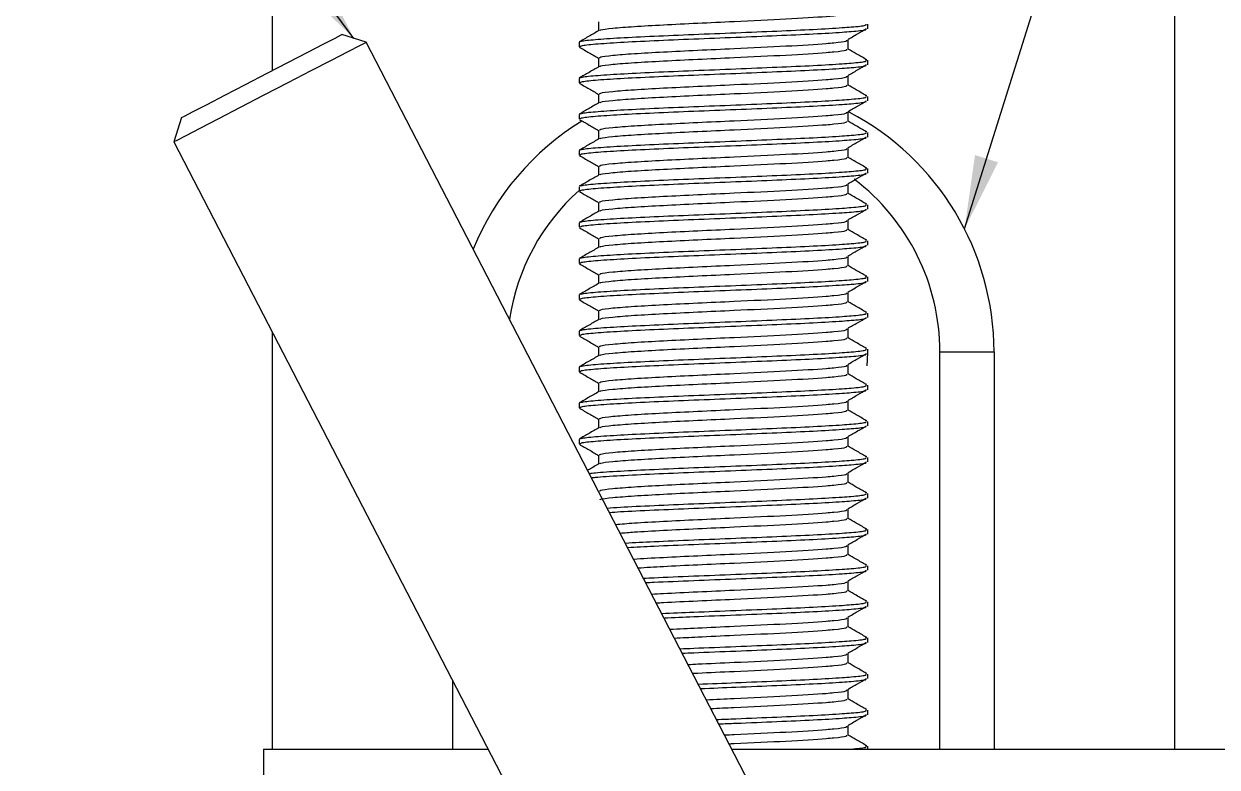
# Model space of a CAD drawing. Header units: millimetres. Extents: x 19 to 860, y 28 to 622.
# Drawn here: x 261.6 to 327.7, y 389.4 to 430.6 of the extents above; entities that cross this region are included whole.
import ezdxf

# ---------------------------------------------------------------- set-up
doc = ezdxf.new("R2010")
doc.units = ezdxf.units.MM
doc.styles.get("Standard").update_dxf_attribs({"font": 'arial.ttf'})
doc.dimstyles.new('SLDDIMSTYLE0', dxfattribs={"dimtxt": 0.18, "dimasz": 4.08, "dimexe": 0, "dimexo": 0.0625, "dimgap": 0, "dimtad": 0, "dimtih": 1, "dimtoh": 1, "dimdec": 0, "dimrnd": 1e-09, "dimzin": 0, "dimdsep": 46, "dimtxsty": 'Standard', "dimsah": 1, "dimcen": 0.09, "dimadec": 0, "dimazin": 0, "dimtfac": 4.08, "dimtdec": 0, "dimtofl": 0, "dimtmove": 0, "dimatfit": 3, "dimfxl": 1, "dimfrac": 2, "dimtolj": 1, "dimtzin": 0, "dimarcsym": 0})

msp = doc.modelspace()

# ---------------------------------------------------------------- linework, layer by layer
at = {"color": 7, "linetype": 'Continuous', "lineweight": 25}
for p, q in [((275.342, 428.036), (275.342, 438.45)), ((325.342, 438.45), (325.342, 390.45)), ((293.424, 430.729), (293.424, 430.241)), ((308.342, 430.354), (308.342, 430.604)), ((280.537, 429.6), (279.189, 430.028)), ((302.891, 386.437), (280.537, 429.6)), ((292.342, 429.604), (292.342, 429.353)), ((307.258, 429.223), (307.258, 429.723)), ((293.424, 428.729), (293.424, 428.241)), ((308.298, 428.637), (308.196, 428.654)), ((308.342, 428.354), (308.342, 428.604)), ((292.342, 427.603), (292.342, 427.353)), ((307.258, 427.223), (307.258, 427.723)), ((293.424, 426.729), (293.424, 426.241)), ((308.298, 426.637), (308.196, 426.654)), ((308.342, 426.354), (308.342, 426.604)), ((270.309, 425.43), (269.881, 424.082)), ((292.342, 425.603), (292.342, 425.353)), ((307.258, 425.223), (307.258, 425.723)), ((293.424, 424.729), (293.424, 424.241)), ((308.298, 424.637), (308.196, 424.654)), ((269.881, 424.082), (292.216, 380.955)), ((308.342, 424.354), (308.342, 424.604)), ((292.342, 423.603), (292.342, 423.353)), ((307.258, 423.223), (307.258, 423.723)), ((293.424, 422.729), (293.424, 422.241)), ((308.298, 422.637), (308.196, 422.654)), ((308.342, 422.354), (308.342, 422.604)), ((292.342, 421.603), (292.342, 421.353)), ((307.258, 421.223), (307.258, 421.723)), ((293.424, 420.729), (293.424, 420.241)), ((308.298, 420.637), (308.196, 420.654)), ((308.342, 420.354), (308.342, 420.604)), ((292.342, 419.603), (292.342, 419.353)), ((307.258, 419.223), (307.258, 419.723)), ((293.424, 418.729), (293.424, 418.241)), ((308.298, 418.637), (308.196, 418.654)), ((308.342, 418.354), (308.342, 418.604)), ((292.342, 417.603), (292.342, 417.353)), ((307.258, 417.223), (307.258, 417.723)), ((293.424, 416.729), (293.424, 416.241)), ((308.298, 416.637), (308.196, 416.654)), ((308.342, 416.354), (308.342, 416.604)), ((292.342, 415.603), (292.342, 415.353)), ((307.258, 415.223), (307.258, 415.723)), ((293.424, 414.729), (293.424, 414.241)), ((308.298, 414.637), (308.196, 414.654)), ((308.342, 414.354), (308.342, 414.604)), ((275.342, 390.45), (275.342, 413.538)), ((292.342, 413.603), (292.342, 413.353)), ((307.258, 413.223), (307.258, 413.723)), ((293.424, 412.729), (293.424, 412.241)), ((308.298, 412.637), (308.196, 412.654)), ((308.305, 411.685), (308.342, 412.392)), ((308.342, 412.354), (308.342, 412.604)), ((312.342, 412.45), (315.342, 412.45)), ((315.342, 412.45), (315.342, 390.45)), ((292.342, 411.603), (292.342, 411.353)), ((307.258, 411.223), (307.258, 411.723)), ((293.424, 410.729), (293.424, 410.241)), ((308.298, 410.637), (308.196, 410.654)), ((308.342, 410.354), (308.342, 410.604)), ((292.342, 409.603), (292.342, 409.353)), ((307.258, 409.223), (307.258, 409.723)), ((293.424, 408.729), (293.424, 408.241)), ((308.298, 408.637), (308.196, 408.654)), ((308.342, 408.354), (308.342, 408.604)), ((292.342, 407.603), (292.342, 407.353)), ((307.258, 407.223), (307.258, 407.723)), ((293.424, 406.729), (293.424, 406.241)), ((308.298, 406.637), (308.196, 406.654)), ((308.342, 406.354), (308.342, 406.604)), ((307.258, 405.223), (307.258, 405.723)), ((293.424, 404.729), (293.424, 404.716)), ((308.298, 404.637), (308.196, 404.654)), ((308.342, 404.354), (308.342, 404.604)), ((307.258, 403.223), (307.258, 403.723)), ((308.298, 402.637), (308.196, 402.654)), ((308.342, 402.354), (308.342, 402.604)), ((307.258, 401.223), (307.258, 401.723)), ((308.298, 400.637), (308.196, 400.654)), ((308.342, 400.354), (308.342, 400.604)), ((307.258, 399.223), (307.258, 399.723)), ((308.298, 398.637), (308.196, 398.654)), ((308.342, 398.354), (308.342, 398.604)), ((307.258, 397.223), (307.258, 397.723)), ((308.298, 396.637), (308.196, 396.654)), ((308.342, 396.354), (308.342, 396.604)), ((307.258, 395.223), (307.258, 395.723)), ((285.342, 390.45), (285.342, 394.229)), ((308.298, 394.637), (308.196, 394.654)), ((308.342, 394.354), (308.342, 394.604)), ((307.258, 393.223), (307.258, 393.723)), ((308.298, 392.637), (308.196, 392.654)), ((308.342, 392.354), (308.342, 392.604)), ((307.258, 391.223), (307.258, 391.723)), ((274.842, 390.45), (274.842, 348.45)), ((274.842, 390.45), (287.299, 390.45)), ((300.813, 390.45), (329.842, 390.45)), ((308.298, 390.637), (308.196, 390.654)), ((308.342, 390.45), (308.342, 390.604))]:
    msp.add_line(p, q, dxfattribs=at)
at = {"color": 8, "linetype": 'Continuous', "lineweight": 25}
msp.add_line((312.342, 390.45), (312.342, 412.45), dxfattribs=at)
at = {"color": 7, "linetype": 'Continuous', "lineweight": 25, "flags": 128}
for points in [[(270.309, 425.43), (270.474, 425.515), (270.956, 425.764), (271.719, 426.159), (272.707, 426.671), (273.846, 427.261), (275.052, 427.886), (276.236, 428.499), (277.31, 429.055), (278.193, 429.513), (278.822, 429.838), (279.148, 430.007), (279.189, 430.028)], [(280.537, 429.6), (280.495, 429.578), (280.163, 429.406), (279.52, 429.073), (278.605, 428.6), (277.478, 428.016), (276.208, 427.358), (274.875, 426.668), (273.563, 425.988), (272.354, 425.362), (271.325, 424.83), (270.54, 424.423), (270.049, 424.168), (269.881, 424.082)]]:
    msp.add_lwpolyline(points, dxfattribs=at)
at = {"color": 7, "linetype": 'Continuous', "lineweight": 25}
for start, end in [(0, 62.28415), (121.50929, 157.66638)]:
    msp.add_arc((300.342, 412.45), 15, start, end, dxfattribs=at)
at = {"color": 8, "linetype": 'Continuous', "lineweight": 25}
for start, end in [(0, 52.87153), (131.81031, 171.3069)]:
    msp.add_arc((300.342, 412.45), 12, start, end, dxfattribs=at)
at = {"color": 7, "linetype": 'Continuous', "lineweight": 25}
for points, knots in [([(292.44, 429.622), (292.441, 429.636), (292.446, 429.68), (293.18, 429.758), (294.547, 429.851), (296.448, 429.944), (298.67, 430.038), (301.041, 430.13), (303.347, 430.226), (305.4, 430.316), (306.709, 430.394), (307.676, 430.467), (308.277, 430.532), (308.267, 430.584), (308.263, 430.604)], [0, 0, 0, 0, 0.042494, 0.137878, 0.232939, 0.328037, 0.423392, 0.518202, 0.613769, 0.708383, 0.804083, 0.843547, 0.938627, 1, 1, 1, 1]), ([(293.512, 430.25), (293.514, 430.263), (293.519, 430.306), (294.15, 430.383), (295.331, 430.476), (296.975, 430.569), (298.897, 430.663), (301.278, 430.77), (303.927, 430.895), (305.678, 431.004), (306.683, 431.093), (307.192, 431.155), (307.187, 431.204), (307.185, 431.222)], [0, 0, 0, 0, 0.039853, 0.136262, 0.232344, 0.328464, 0.424843, 0.52067, 0.664168, 0.808326, 0.848215, 0.944315, 1, 1, 1, 1]), ([(293.44, 430.251), (293.26, 430.146), (292.898, 429.936), (292.536, 429.727), (292.355, 429.622)], [0, 0, 0, 0, 0.499918, 1, 1, 1, 1]), ([(292.42, 429.353), (292.417, 429.373), (292.409, 429.424), (293.172, 429.508), (294.549, 429.601), (296.448, 429.694), (298.671, 429.788), (301.041, 429.88), (303.347, 429.976), (305.4, 430.066), (306.709, 430.144), (307.676, 430.217), (308.277, 430.282), (308.267, 430.334), (308.263, 430.354)], [0, 0, 0, 0, 0.06031, 0.153919, 0.247211, 0.34054, 0.43412, 0.527166, 0.620956, 0.713809, 0.807728, 0.846458, 0.939769, 1, 1, 1, 1]), ([(307.236, 429.755), (307.415, 429.86), (307.763, 430.063), (308.111, 430.265), (308.28, 430.364)], [0, 0, 0, 0, 0.514789, 1, 1, 1, 1]), ([(292.361, 429.332), (292.542, 429.227), (292.897, 429.022), (293.251, 428.817), (293.424, 428.716)], [0, 0, 0, 0, 0.510191, 1, 1, 1, 1]), ([(293.492, 428.729), (293.489, 428.749), (293.483, 428.799), (294.143, 428.883), (295.333, 428.976), (296.975, 429.069), (298.897, 429.163), (301.278, 429.27), (303.927, 429.395), (305.678, 429.504), (306.683, 429.593), (307.192, 429.655), (307.187, 429.704), (307.185, 429.722)], [0, 0, 0, 0, 0.06045, 0.154808, 0.248846, 0.342921, 0.437251, 0.531039, 0.671484, 0.812576, 0.851616, 0.945672, 1, 1, 1, 1]), ([(292.44, 427.622), (292.441, 427.636), (292.446, 427.68), (293.18, 427.758), (294.547, 427.851), (296.448, 427.944), (298.67, 428.038), (301.041, 428.13), (303.347, 428.226), (305.4, 428.316), (306.709, 428.394), (307.676, 428.467), (308.277, 428.532), (308.267, 428.584), (308.263, 428.604)], [0, 0, 0, 0, 0.042494, 0.137878, 0.232939, 0.328037, 0.423392, 0.518202, 0.613769, 0.708383, 0.804083, 0.843547, 0.938627, 1, 1, 1, 1]), ([(293.512, 428.25), (293.514, 428.263), (293.519, 428.306), (294.15, 428.383), (295.331, 428.476), (296.975, 428.569), (298.897, 428.663), (301.278, 428.77), (303.927, 428.895), (305.678, 429.004), (306.683, 429.093), (307.192, 429.155), (307.187, 429.204), (307.185, 429.222)], [0, 0, 0, 0, 0.039853, 0.136262, 0.232344, 0.328464, 0.424843, 0.52067, 0.664168, 0.808326, 0.848215, 0.944315, 1, 1, 1, 1]), ([(308.245, 428.653), (308.065, 428.757), (307.736, 428.949), (307.408, 429.141), (307.258, 429.228)], [0, 0, 0, 0, 0.545109, 1, 1, 1, 1]), ([(293.44, 428.251), (293.26, 428.146), (292.898, 427.936), (292.536, 427.727), (292.355, 427.622)], [0, 0, 0, 0, 0.499918, 1, 1, 1, 1]), ([(292.42, 427.353), (292.417, 427.373), (292.409, 427.424), (293.172, 427.508), (294.549, 427.601), (296.448, 427.694), (298.671, 427.788), (301.041, 427.88), (303.347, 427.976), (305.4, 428.066), (306.709, 428.144), (307.676, 428.217), (308.277, 428.282), (308.267, 428.334), (308.263, 428.354)], [0, 0, 0, 0, 0.0603099, 0.1539187, 0.2472109, 0.3405399, 0.4341205, 0.5271661, 0.6209558, 0.7138089, 0.8077281, 0.846458, 0.9397687, 1, 1, 1, 1]), ([(307.236, 427.755), (307.415, 427.86), (307.763, 428.063), (308.111, 428.265), (308.28, 428.364)], [0, 0, 0, 0, 0.514783, 1, 1, 1, 1]), ([(292.361, 427.332), (292.542, 427.227), (292.897, 427.022), (293.251, 426.817), (293.424, 426.716)], [0, 0, 0, 0, 0.510191, 1, 1, 1, 1]), ([(293.492, 426.729), (293.489, 426.749), (293.483, 426.799), (294.143, 426.883), (295.333, 426.976), (296.975, 427.069), (298.897, 427.163), (301.278, 427.27), (303.927, 427.395), (305.678, 427.504), (306.683, 427.592), (307.192, 427.655), (307.187, 427.704), (307.185, 427.722)], [0, 0, 0, 0, 0.06045, 0.154808, 0.248846, 0.342921, 0.437251, 0.531039, 0.671484, 0.812576, 0.851616, 0.945672, 1, 1, 1, 1]), ([(293.512, 426.25), (293.514, 426.263), (293.519, 426.306), (294.15, 426.383), (295.331, 426.476), (296.975, 426.569), (298.897, 426.663), (301.278, 426.77), (303.927, 426.895), (305.678, 427.004), (306.683, 427.093), (307.192, 427.155), (307.187, 427.204), (307.185, 427.222)], [0, 0, 0, 0, 0.039853, 0.136262, 0.232344, 0.328464, 0.424843, 0.52067, 0.664168, 0.808326, 0.848215, 0.944315, 1, 1, 1, 1]), ([(308.245, 426.653), (308.065, 426.757), (307.736, 426.949), (307.408, 427.141), (307.258, 427.228)], [0, 0, 0, 0, 0.545109, 1, 1, 1, 1]), ([(293.44, 426.251), (293.26, 426.146), (292.898, 425.936), (292.536, 425.727), (292.355, 425.622)], [0, 0, 0, 0, 0.499924, 1, 1, 1, 1]), ([(292.42, 425.353), (292.417, 425.373), (292.409, 425.424), (293.172, 425.508), (294.549, 425.601), (296.448, 425.694), (298.671, 425.788), (301.041, 425.88), (303.347, 425.976), (305.4, 426.066), (306.709, 426.144), (307.676, 426.217), (308.277, 426.282), (308.267, 426.334), (308.263, 426.354)], [0, 0, 0, 0, 0.06031, 0.153919, 0.247211, 0.34054, 0.43412, 0.527166, 0.620956, 0.713809, 0.807728, 0.846458, 0.939769, 1, 1, 1, 1]), ([(292.44, 425.622), (292.441, 425.636), (292.446, 425.68), (293.18, 425.758), (294.547, 425.851), (296.448, 425.944), (298.67, 426.038), (301.041, 426.13), (303.347, 426.226), (305.4, 426.316), (306.709, 426.394), (307.676, 426.467), (308.277, 426.532), (308.267, 426.584), (308.263, 426.604)], [0, 0, 0, 0, 0.042494, 0.137878, 0.232939, 0.328037, 0.423392, 0.518202, 0.613769, 0.708383, 0.804083, 0.843547, 0.938627, 1, 1, 1, 1]), ([(307.236, 425.755), (307.415, 425.86), (307.763, 426.063), (308.111, 426.265), (308.28, 426.364)], [0, 0, 0, 0, 0.514783, 1, 1, 1, 1]), ([(292.361, 425.332), (292.542, 425.227), (292.897, 425.022), (293.251, 424.817), (293.424, 424.716)], [0, 0, 0, 0, 0.510179, 1, 1, 1, 1]), ([(293.492, 424.729), (293.489, 424.749), (293.483, 424.799), (294.143, 424.883), (295.333, 424.976), (296.975, 425.069), (298.897, 425.163), (301.278, 425.27), (303.927, 425.395), (305.678, 425.504), (306.683, 425.592), (307.192, 425.655), (307.187, 425.704), (307.185, 425.722)], [0, 0, 0, 0, 0.060451, 0.154808, 0.248846, 0.342921, 0.437251, 0.531039, 0.671484, 0.812576, 0.851616, 0.945672, 1, 1, 1, 1]), ([(293.512, 424.25), (293.514, 424.263), (293.519, 424.306), (294.15, 424.383), (295.331, 424.476), (296.975, 424.569), (298.897, 424.663), (301.278, 424.77), (303.927, 424.895), (305.678, 425.004), (306.683, 425.092), (307.192, 425.155), (307.187, 425.204), (307.185, 425.222)], [0, 0, 0, 0, 0.039853, 0.136262, 0.232344, 0.328464, 0.424843, 0.520671, 0.664168, 0.808326, 0.848215, 0.944315, 1, 1, 1, 1]), ([(308.245, 424.653), (308.065, 424.757), (307.736, 424.949), (307.408, 425.141), (307.258, 425.228)], [0, 0, 0, 0, 0.545122, 1, 1, 1, 1]), ([(293.44, 424.251), (293.26, 424.146), (292.898, 423.936), (292.536, 423.727), (292.355, 423.622)], [0, 0, 0, 0, 0.499924, 1, 1, 1, 1]), ([(292.42, 423.353), (292.417, 423.373), (292.409, 423.424), (293.172, 423.508), (294.549, 423.601), (296.448, 423.694), (298.671, 423.788), (301.041, 423.88), (303.347, 423.976), (305.4, 424.066), (306.709, 424.144), (307.676, 424.217), (308.277, 424.282), (308.267, 424.334), (308.263, 424.354)], [0, 0, 0, 0, 0.06031, 0.153919, 0.247211, 0.34054, 0.43412, 0.527166, 0.620956, 0.713809, 0.807728, 0.846458, 0.939769, 1, 1, 1, 1]), ([(292.44, 423.622), (292.441, 423.636), (292.446, 423.68), (293.18, 423.758), (294.547, 423.851), (296.448, 423.944), (298.67, 424.038), (301.041, 424.13), (303.347, 424.226), (305.4, 424.316), (306.709, 424.394), (307.676, 424.467), (308.277, 424.532), (308.267, 424.584), (308.263, 424.604)], [0, 0, 0, 0, 0.042494, 0.137878, 0.232939, 0.328037, 0.423392, 0.518202, 0.613769, 0.708383, 0.804083, 0.843547, 0.938627, 1, 1, 1, 1]), ([(307.236, 423.755), (307.415, 423.86), (307.763, 424.063), (308.111, 424.265), (308.28, 424.364)], [0, 0, 0, 0, 0.514777, 1, 1, 1, 1]), ([(292.361, 423.332), (292.542, 423.227), (292.897, 423.022), (293.251, 422.817), (293.424, 422.716)], [0, 0, 0, 0, 0.510179, 1, 1, 1, 1]), ([(293.492, 422.729), (293.489, 422.749), (293.483, 422.799), (294.143, 422.883), (295.333, 422.976), (296.975, 423.069), (298.897, 423.163), (301.278, 423.27), (303.927, 423.395), (305.678, 423.504), (306.683, 423.592), (307.192, 423.655), (307.187, 423.704), (307.185, 423.722)], [0, 0, 0, 0, 0.060451, 0.154808, 0.248846, 0.342921, 0.437251, 0.531039, 0.671484, 0.812576, 0.851616, 0.945672, 1, 1, 1, 1]), ([(293.512, 422.25), (293.514, 422.263), (293.519, 422.306), (294.15, 422.383), (295.331, 422.476), (296.975, 422.569), (298.897, 422.663), (301.278, 422.77), (303.927, 422.895), (305.678, 423.004), (306.683, 423.092), (307.192, 423.155), (307.187, 423.204), (307.185, 423.222)], [0, 0, 0, 0, 0.039853, 0.136262, 0.232344, 0.328464, 0.424843, 0.52067, 0.664168, 0.808326, 0.848215, 0.944315, 1, 1, 1, 1]), ([(308.245, 422.653), (308.065, 422.757), (307.736, 422.949), (307.408, 423.141), (307.258, 423.228)], [0, 0, 0, 0, 0.545122, 1, 1, 1, 1]), ([(293.44, 422.251), (293.26, 422.146), (292.898, 421.936), (292.536, 421.727), (292.355, 421.622)], [0, 0, 0, 0, 0.49993, 1, 1, 1, 1]), ([(292.42, 421.353), (292.417, 421.373), (292.409, 421.424), (293.172, 421.508), (294.549, 421.601), (296.448, 421.694), (298.671, 421.788), (301.041, 421.88), (303.347, 421.976), (305.4, 422.066), (306.709, 422.144), (307.676, 422.217), (308.277, 422.282), (308.267, 422.334), (308.263, 422.354)], [0, 0, 0, 0, 0.06031, 0.153919, 0.247211, 0.34054, 0.43412, 0.527166, 0.620956, 0.713809, 0.807728, 0.846458, 0.939769, 1, 1, 1, 1]), ([(292.44, 421.622), (292.441, 421.636), (292.446, 421.68), (293.18, 421.758), (294.547, 421.851), (296.448, 421.944), (298.67, 422.038), (301.041, 422.13), (303.347, 422.226), (305.4, 422.316), (306.709, 422.394), (307.676, 422.467), (308.277, 422.532), (308.267, 422.584), (308.263, 422.604)], [0, 0, 0, 0, 0.042494, 0.137878, 0.232939, 0.328037, 0.423392, 0.518202, 0.613769, 0.708383, 0.804083, 0.843547, 0.938627, 1, 1, 1, 1]), ([(307.236, 421.755), (307.415, 421.86), (307.763, 422.063), (308.111, 422.265), (308.28, 422.364)], [0, 0, 0, 0, 0.514789, 1, 1, 1, 1]), ([(292.361, 421.332), (292.542, 421.227), (292.897, 421.022), (293.251, 420.817), (293.424, 420.716)], [0, 0, 0, 0, 0.510185, 1, 1, 1, 1]), ([(293.492, 420.729), (293.489, 420.749), (293.483, 420.799), (294.143, 420.883), (295.333, 420.976), (296.975, 421.069), (298.897, 421.163), (301.278, 421.27), (303.927, 421.395), (305.678, 421.504), (306.683, 421.592), (307.192, 421.655), (307.187, 421.704), (307.185, 421.722)], [0, 0, 0, 0, 0.060451, 0.154808, 0.248846, 0.342921, 0.437251, 0.531039, 0.671484, 0.812576, 0.851616, 0.945672, 1, 1, 1, 1]), ([(293.512, 420.25), (293.514, 420.263), (293.519, 420.306), (294.15, 420.383), (295.331, 420.476), (296.975, 420.569), (298.897, 420.663), (301.278, 420.77), (303.927, 420.895), (305.678, 421.004), (306.683, 421.092), (307.192, 421.155), (307.187, 421.204), (307.185, 421.222)], [0, 0, 0, 0, 0.039853, 0.136262, 0.232344, 0.328464, 0.424843, 0.520671, 0.664168, 0.808326, 0.848215, 0.944315, 1, 1, 1, 1]), ([(308.245, 420.653), (308.065, 420.757), (307.736, 420.949), (307.408, 421.141), (307.258, 421.228)], [0, 0, 0, 0, 0.545115, 1, 1, 1, 1]), ([(293.44, 420.251), (293.26, 420.146), (292.898, 419.936), (292.536, 419.727), (292.355, 419.622)], [0, 0, 0, 0, 0.499921, 1, 1, 1, 1]), ([(292.42, 419.353), (292.417, 419.373), (292.409, 419.424), (293.172, 419.508), (294.549, 419.601), (296.448, 419.694), (298.671, 419.788), (301.041, 419.88), (303.347, 419.976), (305.4, 420.066), (306.709, 420.144), (307.676, 420.217), (308.277, 420.282), (308.267, 420.334), (308.263, 420.354)], [0, 0, 0, 0, 0.06031, 0.153919, 0.247211, 0.34054, 0.43412, 0.527166, 0.620956, 0.713809, 0.807728, 0.846458, 0.939769, 1, 1, 1, 1]), ([(292.44, 419.622), (292.441, 419.636), (292.446, 419.68), (293.18, 419.758), (294.547, 419.851), (296.448, 419.944), (298.67, 420.038), (301.041, 420.13), (303.347, 420.226), (305.4, 420.316), (306.709, 420.394), (307.676, 420.467), (308.277, 420.532), (308.267, 420.584), (308.263, 420.604)], [0, 0, 0, 0, 0.042494, 0.137878, 0.232939, 0.328037, 0.423392, 0.518202, 0.613769, 0.708383, 0.804083, 0.843547, 0.938627, 1, 1, 1, 1]), ([(307.236, 419.755), (307.415, 419.86), (307.763, 420.063), (308.111, 420.265), (308.28, 420.364)], [0, 0, 0, 0, 0.514783, 1, 1, 1, 1]), ([(293.492, 418.729), (293.489, 418.749), (293.483, 418.799), (294.143, 418.883), (295.333, 418.976), (296.975, 419.069), (298.897, 419.163), (301.278, 419.27), (303.927, 419.395), (305.678, 419.504), (306.683, 419.592), (307.192, 419.655), (307.187, 419.704), (307.185, 419.722)], [0, 0, 0, 0, 0.06045, 0.154808, 0.248846, 0.342921, 0.437251, 0.531039, 0.671484, 0.812576, 0.851616, 0.945672, 1, 1, 1, 1]), ([(292.361, 419.332), (292.542, 419.227), (292.897, 419.022), (293.251, 418.817), (293.424, 418.716)], [0, 0, 0, 0, 0.510185, 1, 1, 1, 1]), ([(293.512, 418.25), (293.514, 418.263), (293.519, 418.306), (294.15, 418.383), (295.331, 418.476), (296.975, 418.569), (298.897, 418.663), (301.278, 418.77), (303.927, 418.895), (305.678, 419.004), (306.683, 419.093), (307.192, 419.155), (307.187, 419.204), (307.185, 419.222)], [0, 0, 0, 0, 0.0398533, 0.136262, 0.2323436, 0.3284636, 0.4248433, 0.5206705, 0.6641682, 0.8083264, 0.8482147, 0.944315, 1, 1, 1, 1]), ([(308.245, 418.653), (308.065, 418.757), (307.736, 418.949), (307.408, 419.141), (307.258, 419.228)], [0, 0, 0, 0, 0.545115, 1, 1, 1, 1]), ([(293.44, 418.251), (293.26, 418.146), (292.898, 417.936), (292.536, 417.727), (292.355, 417.622)], [0, 0, 0, 0, 0.499924, 1, 1, 1, 1]), ([(292.42, 417.353), (292.417, 417.373), (292.409, 417.424), (293.172, 417.508), (294.549, 417.601), (296.448, 417.694), (298.671, 417.788), (301.041, 417.88), (303.347, 417.976), (305.4, 418.066), (306.709, 418.144), (307.676, 418.217), (308.277, 418.282), (308.267, 418.334), (308.263, 418.354)], [0, 0, 0, 0, 0.06031, 0.153919, 0.247211, 0.34054, 0.434121, 0.527166, 0.620956, 0.713809, 0.807728, 0.846458, 0.939769, 1, 1, 1, 1]), ([(292.44, 417.622), (292.441, 417.636), (292.446, 417.68), (293.18, 417.758), (294.547, 417.851), (296.448, 417.944), (298.67, 418.038), (301.041, 418.13), (303.347, 418.226), (305.4, 418.316), (306.709, 418.394), (307.676, 418.467), (308.277, 418.532), (308.267, 418.584), (308.263, 418.604)], [0, 0, 0, 0, 0.042494, 0.137878, 0.232939, 0.328037, 0.423392, 0.518202, 0.613769, 0.708383, 0.804083, 0.843547, 0.938627, 1, 1, 1, 1]), ([(307.236, 417.755), (307.415, 417.86), (307.763, 418.063), (308.111, 418.265), (308.28, 418.364)], [0, 0, 0, 0, 0.514789, 1, 1, 1, 1]), ([(293.492, 416.729), (293.489, 416.749), (293.483, 416.799), (294.143, 416.883), (295.333, 416.976), (296.975, 417.069), (298.897, 417.163), (301.278, 417.27), (303.927, 417.395), (305.678, 417.504), (306.683, 417.592), (307.192, 417.655), (307.187, 417.704), (307.185, 417.722)], [0, 0, 0, 0, 0.0604505, 0.1548083, 0.248846, 0.3429212, 0.4372507, 0.5310394, 0.6714845, 0.812576, 0.8516157, 0.9456717, 1, 1, 1, 1]), ([(292.361, 417.332), (292.542, 417.227), (292.897, 417.022), (293.251, 416.817), (293.424, 416.716)], [0, 0, 0, 0, 0.510191, 1, 1, 1, 1]), ([(293.512, 416.25), (293.514, 416.263), (293.519, 416.306), (294.15, 416.383), (295.331, 416.476), (296.975, 416.569), (298.897, 416.663), (301.278, 416.77), (303.927, 416.895), (305.678, 417.004), (306.683, 417.092), (307.192, 417.155), (307.187, 417.204), (307.185, 417.222)], [0, 0, 0, 0, 0.039853, 0.136262, 0.232344, 0.328464, 0.424843, 0.52067, 0.664168, 0.808326, 0.848215, 0.944315, 1, 1, 1, 1]), ([(308.245, 416.653), (308.065, 416.757), (307.736, 416.949), (307.408, 417.141), (307.258, 417.228)], [0, 0, 0, 0, 0.545112, 1, 1, 1, 1]), ([(293.44, 416.251), (293.26, 416.146), (292.898, 415.936), (292.536, 415.727), (292.355, 415.622)], [0, 0, 0, 0, 0.499924, 1, 1, 1, 1]), ([(292.42, 415.353), (292.417, 415.373), (292.409, 415.424), (293.172, 415.508), (294.549, 415.601), (296.448, 415.694), (298.671, 415.788), (301.041, 415.88), (303.347, 415.976), (305.4, 416.066), (306.709, 416.144), (307.676, 416.217), (308.277, 416.282), (308.267, 416.334), (308.263, 416.354)], [0, 0, 0, 0, 0.06031, 0.153919, 0.247211, 0.34054, 0.434121, 0.527166, 0.620956, 0.713809, 0.807728, 0.846458, 0.939769, 1, 1, 1, 1]), ([(292.44, 415.622), (292.441, 415.636), (292.446, 415.68), (293.18, 415.758), (294.547, 415.851), (296.448, 415.944), (298.67, 416.038), (301.041, 416.13), (303.347, 416.226), (305.4, 416.316), (306.709, 416.394), (307.676, 416.467), (308.277, 416.532), (308.267, 416.584), (308.263, 416.604)], [0, 0, 0, 0, 0.042494, 0.137878, 0.232939, 0.328037, 0.423392, 0.518202, 0.613769, 0.708383, 0.804083, 0.843547, 0.938627, 1, 1, 1, 1]), ([(307.236, 415.755), (307.415, 415.86), (307.763, 416.063), (308.111, 416.265), (308.28, 416.364)], [0, 0, 0, 0, 0.514786, 1, 1, 1, 1]), ([(293.492, 414.729), (293.489, 414.749), (293.483, 414.799), (294.143, 414.883), (295.333, 414.976), (296.975, 415.069), (298.897, 415.163), (301.278, 415.27), (303.927, 415.395), (305.678, 415.504), (306.683, 415.593), (307.192, 415.655), (307.187, 415.704), (307.185, 415.722)], [0, 0, 0, 0, 0.0604505, 0.1548083, 0.248846, 0.3429212, 0.4372507, 0.5310394, 0.6714845, 0.812576, 0.8516158, 0.9456717, 1, 1, 1, 1]), ([(292.361, 415.332), (292.542, 415.227), (292.897, 415.022), (293.251, 414.817), (293.424, 414.716)], [0, 0, 0, 0, 0.510185, 1, 1, 1, 1]), ([(293.512, 414.25), (293.514, 414.263), (293.519, 414.306), (294.15, 414.383), (295.331, 414.476), (296.975, 414.569), (298.897, 414.663), (301.278, 414.77), (303.927, 414.895), (305.678, 415.004), (306.683, 415.092), (307.192, 415.155), (307.187, 415.204), (307.185, 415.222)], [0, 0, 0, 0, 0.039853, 0.136262, 0.232344, 0.328464, 0.424843, 0.52067, 0.664168, 0.808326, 0.848215, 0.944315, 1, 1, 1, 1]), ([(308.245, 414.653), (308.065, 414.757), (307.736, 414.949), (307.408, 415.141), (307.258, 415.228)], [0, 0, 0, 0, 0.545118, 1, 1, 1, 1]), ([(293.44, 414.251), (293.26, 414.146), (292.898, 413.936), (292.536, 413.727), (292.355, 413.622)], [0, 0, 0, 0, 0.499921, 1, 1, 1, 1]), ([(292.42, 413.353), (292.417, 413.373), (292.409, 413.424), (293.172, 413.508), (294.549, 413.601), (296.448, 413.694), (298.671, 413.788), (301.041, 413.88), (303.347, 413.976), (305.4, 414.066), (306.709, 414.144), (307.676, 414.217), (308.277, 414.282), (308.267, 414.334), (308.263, 414.354)], [0, 0, 0, 0, 0.06031, 0.153919, 0.247211, 0.34054, 0.43412, 0.527166, 0.620956, 0.713809, 0.807728, 0.846458, 0.939769, 1, 1, 1, 1]), ([(292.44, 413.622), (292.441, 413.636), (292.446, 413.68), (293.18, 413.758), (294.547, 413.851), (296.448, 413.944), (298.67, 414.038), (301.041, 414.13), (303.347, 414.226), (305.4, 414.316), (306.709, 414.394), (307.676, 414.467), (308.277, 414.532), (308.267, 414.584), (308.263, 414.604)], [0, 0, 0, 0, 0.042494, 0.137878, 0.232939, 0.328037, 0.423392, 0.518202, 0.613769, 0.708383, 0.804083, 0.843547, 0.938627, 1, 1, 1, 1]), ([(307.236, 413.755), (307.415, 413.86), (307.763, 414.063), (308.111, 414.265), (308.28, 414.364)], [0, 0, 0, 0, 0.514786, 1, 1, 1, 1]), ([(293.492, 412.729), (293.489, 412.749), (293.483, 412.799), (294.143, 412.883), (295.333, 412.976), (296.975, 413.069), (298.897, 413.163), (301.278, 413.27), (303.927, 413.395), (305.678, 413.504), (306.683, 413.592), (307.192, 413.655), (307.187, 413.704), (307.185, 413.722)], [0, 0, 0, 0, 0.06045, 0.154808, 0.248846, 0.342921, 0.437251, 0.531039, 0.671484, 0.812576, 0.851616, 0.945672, 1, 1, 1, 1]), ([(292.361, 413.332), (292.542, 413.227), (292.897, 413.022), (293.251, 412.817), (293.424, 412.716)], [0, 0, 0, 0, 0.510185, 1, 1, 1, 1]), ([(293.512, 412.25), (293.514, 412.263), (293.519, 412.306), (294.15, 412.383), (295.331, 412.476), (296.975, 412.569), (298.897, 412.663), (301.278, 412.77), (303.927, 412.895), (305.678, 413.004), (306.683, 413.093), (307.192, 413.155), (307.187, 413.204), (307.185, 413.222)], [0, 0, 0, 0, 0.039853, 0.136262, 0.232344, 0.328464, 0.424843, 0.520671, 0.664168, 0.808326, 0.848215, 0.944315, 1, 1, 1, 1]), ([(308.245, 412.653), (308.065, 412.757), (307.736, 412.949), (307.408, 413.141), (307.258, 413.228)], [0, 0, 0, 0, 0.545115, 1, 1, 1, 1]), ([(293.44, 412.251), (293.26, 412.146), (292.898, 411.936), (292.536, 411.727), (292.355, 411.622)], [0, 0, 0, 0, 0.499921, 1, 1, 1, 1]), ([(292.42, 411.353), (292.417, 411.373), (292.409, 411.424), (293.172, 411.508), (294.549, 411.601), (296.448, 411.694), (298.671, 411.788), (301.041, 411.88), (303.347, 411.976), (305.4, 412.066), (306.709, 412.144), (307.676, 412.217), (308.277, 412.282), (308.267, 412.334), (308.263, 412.354)], [0, 0, 0, 0, 0.06031, 0.153919, 0.247211, 0.34054, 0.43412, 0.527166, 0.620956, 0.713809, 0.807728, 0.846458, 0.939769, 1, 1, 1, 1]), ([(292.44, 411.622), (292.441, 411.636), (292.446, 411.68), (293.18, 411.758), (294.547, 411.851), (296.448, 411.944), (298.67, 412.038), (301.041, 412.13), (303.347, 412.226), (305.4, 412.316), (306.709, 412.394), (307.676, 412.467), (308.277, 412.532), (308.267, 412.584), (308.263, 412.604)], [0, 0, 0, 0, 0.0424943, 0.1378778, 0.2329388, 0.3280371, 0.423392, 0.5182017, 0.6137695, 0.708383, 0.8040828, 0.8435469, 0.9386268, 1, 1, 1, 1]), ([(307.236, 411.755), (307.415, 411.86), (307.763, 412.063), (308.111, 412.265), (308.28, 412.364)], [0, 0, 0, 0, 0.514789, 1, 1, 1, 1]), ([(293.492, 410.729), (293.489, 410.749), (293.483, 410.799), (294.143, 410.883), (295.333, 410.976), (296.975, 411.069), (298.897, 411.163), (301.278, 411.27), (303.927, 411.395), (305.678, 411.504), (306.683, 411.592), (307.192, 411.655), (307.187, 411.704), (307.185, 411.722)], [0, 0, 0, 0, 0.06045, 0.154808, 0.248846, 0.342921, 0.437251, 0.531039, 0.671484, 0.812576, 0.851616, 0.945672, 1, 1, 1, 1]), ([(292.361, 411.332), (292.542, 411.227), (292.897, 411.022), (293.251, 410.817), (293.424, 410.716)], [0, 0, 0, 0, 0.510185, 1, 1, 1, 1]), ([(293.512, 410.25), (293.514, 410.263), (293.519, 410.306), (294.15, 410.383), (295.331, 410.476), (296.975, 410.569), (298.897, 410.663), (301.278, 410.77), (303.927, 410.895), (305.678, 411.004), (306.683, 411.092), (307.192, 411.155), (307.187, 411.204), (307.185, 411.222)], [0, 0, 0, 0, 0.039853, 0.136262, 0.232344, 0.328464, 0.424843, 0.52067, 0.664168, 0.808326, 0.848215, 0.944315, 1, 1, 1, 1]), ([(308.245, 410.653), (308.065, 410.757), (307.736, 410.949), (307.408, 411.141), (307.258, 411.228)], [0, 0, 0, 0, 0.545115, 1, 1, 1, 1]), ([(293.44, 410.251), (293.26, 410.146), (292.898, 409.936), (292.536, 409.727), (292.355, 409.622)], [0, 0, 0, 0, 0.499924, 1, 1, 1, 1]), ([(292.42, 409.353), (292.417, 409.373), (292.409, 409.424), (293.172, 409.508), (294.549, 409.601), (296.448, 409.694), (298.671, 409.788), (301.041, 409.88), (303.347, 409.976), (305.4, 410.066), (306.709, 410.144), (307.676, 410.217), (308.277, 410.282), (308.267, 410.334), (308.263, 410.354)], [0, 0, 0, 0, 0.0603099, 0.1539187, 0.2472109, 0.3405399, 0.4341205, 0.5271661, 0.6209558, 0.7138089, 0.8077281, 0.846458, 0.9397687, 1, 1, 1, 1]), ([(292.44, 409.622), (292.441, 409.636), (292.446, 409.68), (293.18, 409.758), (294.547, 409.851), (296.448, 409.944), (298.67, 410.038), (301.041, 410.13), (303.347, 410.226), (305.4, 410.316), (306.709, 410.394), (307.676, 410.467), (308.277, 410.532), (308.267, 410.584), (308.263, 410.604)], [0, 0, 0, 0, 0.042494, 0.137878, 0.232939, 0.328037, 0.423392, 0.518202, 0.613769, 0.708383, 0.804083, 0.843547, 0.938627, 1, 1, 1, 1]), ([(307.236, 409.755), (307.415, 409.86), (307.763, 410.063), (308.111, 410.265), (308.28, 410.364)], [0, 0, 0, 0, 0.514786, 1, 1, 1, 1]), ([(293.492, 408.729), (293.489, 408.749), (293.483, 408.799), (294.143, 408.883), (295.333, 408.976), (296.975, 409.069), (298.897, 409.163), (301.278, 409.27), (303.927, 409.395), (305.678, 409.504), (306.683, 409.593), (307.192, 409.655), (307.187, 409.704), (307.185, 409.722)], [0, 0, 0, 0, 0.06045, 0.154808, 0.248846, 0.342921, 0.437251, 0.531039, 0.671484, 0.812576, 0.851616, 0.945672, 1, 1, 1, 1]), ([(292.361, 409.332), (292.542, 409.227), (292.897, 409.022), (293.251, 408.817), (293.424, 408.716)], [0, 0, 0, 0, 0.510191, 1, 1, 1, 1]), ([(293.512, 408.25), (293.514, 408.263), (293.519, 408.306), (294.15, 408.383), (295.331, 408.476), (296.975, 408.569), (298.897, 408.663), (301.278, 408.77), (303.927, 408.895), (305.678, 409.004), (306.683, 409.092), (307.192, 409.155), (307.187, 409.204), (307.185, 409.222)], [0, 0, 0, 0, 0.039853, 0.136262, 0.232344, 0.328464, 0.424843, 0.52067, 0.664168, 0.808326, 0.848215, 0.944315, 1, 1, 1, 1]), ([(308.245, 408.653), (308.065, 408.757), (307.736, 408.949), (307.408, 409.141), (307.258, 409.228)], [0, 0, 0, 0, 0.545112, 1, 1, 1, 1]), ([(293.44, 408.251), (293.26, 408.146), (292.898, 407.936), (292.536, 407.727), (292.355, 407.622)], [0, 0, 0, 0, 0.499927, 1, 1, 1, 1]), ([(292.42, 407.353), (292.417, 407.373), (292.409, 407.424), (293.172, 407.508), (294.549, 407.601), (296.448, 407.694), (298.671, 407.788), (301.041, 407.88), (303.347, 407.976), (305.4, 408.066), (306.709, 408.144), (307.676, 408.217), (308.277, 408.282), (308.267, 408.334), (308.263, 408.354)], [0, 0, 0, 0, 0.06031, 0.153919, 0.247211, 0.34054, 0.43412, 0.527166, 0.620956, 0.713809, 0.807728, 0.846458, 0.939769, 1, 1, 1, 1]), ([(292.44, 407.622), (292.441, 407.636), (292.446, 407.68), (293.18, 407.758), (294.547, 407.851), (296.448, 407.944), (298.67, 408.038), (301.041, 408.13), (303.347, 408.226), (305.4, 408.316), (306.709, 408.394), (307.676, 408.467), (308.277, 408.532), (308.267, 408.584), (308.263, 408.604)], [0, 0, 0, 0, 0.042494, 0.137878, 0.232939, 0.328037, 0.423392, 0.518202, 0.613769, 0.708383, 0.804083, 0.843547, 0.938627, 1, 1, 1, 1]), ([(307.236, 407.755), (307.415, 407.86), (307.763, 408.063), (308.111, 408.265), (308.28, 408.364)], [0, 0, 0, 0, 0.514786, 1, 1, 1, 1]), ([(293.492, 406.729), (293.489, 406.749), (293.483, 406.799), (294.143, 406.883), (295.333, 406.976), (296.975, 407.069), (298.897, 407.163), (301.278, 407.27), (303.927, 407.395), (305.678, 407.504), (306.683, 407.592), (307.192, 407.655), (307.187, 407.704), (307.185, 407.722)], [0, 0, 0, 0, 0.0604505, 0.1548083, 0.248846, 0.3429212, 0.4372507, 0.5310394, 0.6714845, 0.812576, 0.8516158, 0.9456717, 1, 1, 1, 1]), ([(292.361, 407.332), (292.542, 407.227), (292.897, 407.022), (293.251, 406.817), (293.424, 406.716)], [0, 0, 0, 0, 0.510185, 1, 1, 1, 1]), ([(293.512, 406.25), (293.514, 406.263), (293.519, 406.306), (294.15, 406.383), (295.331, 406.476), (296.975, 406.569), (298.897, 406.663), (301.278, 406.77), (303.927, 406.895), (305.678, 407.004), (306.683, 407.092), (307.192, 407.155), (307.187, 407.204), (307.185, 407.222)], [0, 0, 0, 0, 0.0398533, 0.136262, 0.2323436, 0.3284636, 0.4248433, 0.5206705, 0.6641682, 0.8083264, 0.8482147, 0.944315, 1, 1, 1, 1]), ([(308.245, 406.653), (308.065, 406.757), (307.736, 406.949), (307.408, 407.141), (307.258, 407.228)], [0, 0, 0, 0, 0.545115, 1, 1, 1, 1]), ([(293.44, 406.251), (293.26, 406.146), (293.052, 406.026), (292.844, 405.905), (292.817, 405.889)], [0, 0, 0, 0, 0.8696775, 1, 1, 1, 1]), ([(292.907, 405.715), (293.011, 405.729), (293.344, 405.775), (294.576, 405.851), (296.44, 405.944), (298.673, 406.038), (301.041, 406.13), (303.347, 406.226), (305.4, 406.316), (306.709, 406.394), (307.676, 406.467), (308.277, 406.532), (308.267, 406.584), (308.263, 406.604)], [0, 0, 0, 0, 0.047878, 0.152863, 0.257889, 0.363198, 0.467905, 0.57345, 0.67794, 0.78363, 0.827214, 0.93222, 1, 1, 1, 1]), ([(293.029, 405.48), (293.099, 405.489), (293.406, 405.529), (294.583, 405.601), (296.439, 405.694), (298.673, 405.788), (301.041, 405.88), (303.347, 405.976), (305.4, 406.066), (306.709, 406.144), (307.676, 406.217), (308.277, 406.282), (308.267, 406.334), (308.263, 406.354)], [0, 0, 0, 0, 0.031829, 0.138583, 0.24538, 0.352464, 0.458936, 0.56626, 0.672512, 0.779983, 0.824302, 0.931077, 1, 1, 1, 1]), ([(307.236, 405.755), (307.415, 405.86), (307.763, 406.063), (308.111, 406.265), (308.28, 406.364)], [0, 0, 0, 0, 0.514783, 1, 1, 1, 1]), ([(293.492, 404.729), (293.489, 404.749), (293.483, 404.799), (294.143, 404.883), (295.333, 404.976), (296.975, 405.069), (298.897, 405.163), (301.278, 405.27), (303.927, 405.395), (305.678, 405.504), (306.683, 405.592), (307.192, 405.655), (307.187, 405.704), (307.185, 405.722)], [0, 0, 0, 0, 0.06045, 0.154808, 0.248846, 0.342921, 0.437251, 0.531039, 0.671484, 0.812576, 0.851616, 0.945672, 1, 1, 1, 1]), ([(293.512, 404.25), (293.514, 404.263), (293.519, 404.306), (294.15, 404.383), (295.331, 404.476), (296.975, 404.569), (298.897, 404.663), (301.278, 404.77), (303.927, 404.895), (305.678, 405.004), (306.683, 405.093), (307.192, 405.155), (307.187, 405.204), (307.185, 405.222)], [0, 0, 0, 0, 0.0398533, 0.136262, 0.2323437, 0.3284636, 0.4248433, 0.5206705, 0.6641682, 0.8083264, 0.8482147, 0.9443149, 1, 1, 1, 1]), ([(308.245, 404.653), (308.065, 404.757), (307.736, 404.949), (307.408, 405.141), (307.258, 405.228)], [0, 0, 0, 0, 0.545115, 1, 1, 1, 1]), ([(293.898, 403.801), (294.13, 403.817), (294.795, 403.865), (296.464, 403.944), (298.666, 404.038), (301.043, 404.13), (303.347, 404.226), (305.4, 404.316), (306.709, 404.394), (307.676, 404.467), (308.277, 404.532), (308.267, 404.584), (308.263, 404.604)], [0, 0, 0, 0, 0.062244, 0.178505, 0.295079, 0.410987, 0.527821, 0.643489, 0.760485, 0.808731, 0.924969, 1, 1, 1, 1]), ([(294.023, 403.559), (294.217, 403.573), (294.847, 403.618), (296.466, 403.694), (298.666, 403.788), (301.043, 403.88), (303.347, 403.976), (305.4, 404.066), (306.709, 404.144), (307.676, 404.217), (308.277, 404.282), (308.267, 404.334), (308.263, 404.354)], [0, 0, 0, 0, 0.0522374, 0.1697387, 0.2875568, 0.4047014, 0.5227828, 0.639685, 0.7579294, 0.8066903, 0.9241687, 1, 1, 1, 1]), ([(307.236, 403.755), (307.415, 403.86), (307.763, 404.063), (308.111, 404.265), (308.28, 404.364)], [0, 0, 0, 0, 0.514789, 1, 1, 1, 1]), ([(294.368, 402.894), (294.689, 402.921), (295.377, 402.98), (296.982, 403.069), (298.895, 403.163), (301.279, 403.27), (303.927, 403.395), (305.678, 403.504), (306.683, 403.592), (307.192, 403.655), (307.187, 403.704), (307.185, 403.722)], [0, 0, 0, 0, 0.098589, 0.211483, 0.324681, 0.437231, 0.60577, 0.775085, 0.821934, 0.934804, 1, 1, 1, 1]), ([(294.617, 402.414), (294.863, 402.434), (295.481, 402.486), (296.985, 402.569), (298.894, 402.663), (301.279, 402.77), (303.927, 402.895), (305.678, 403.004), (306.683, 403.092), (307.192, 403.155), (307.187, 403.204), (307.185, 403.222)], [0, 0, 0, 0, 0.076796, 0.192393, 0.308301, 0.423546, 0.59612, 0.769488, 0.817459, 0.933032, 1, 1, 1, 1]), ([(308.245, 402.653), (308.065, 402.757), (307.736, 402.949), (307.408, 403.141), (307.258, 403.228)], [0, 0, 0, 0, 0.545115, 1, 1, 1, 1]), ([(294.901, 401.864), (295.414, 401.891), (296.525, 401.948), (298.679, 402.038), (301.039, 402.13), (303.348, 402.226), (305.4, 402.316), (306.709, 402.394), (307.676, 402.467), (308.277, 402.532), (308.267, 402.584), (308.263, 402.604)], [0, 0, 0, 0, 0.108227, 0.234774, 0.360597, 0.487427, 0.61299, 0.739995, 0.792368, 0.918551, 1, 1, 1, 1]), ([(295.028, 401.62), (295.5, 401.645), (296.573, 401.7), (298.679, 401.788), (301.039, 401.88), (303.348, 401.976), (305.4, 402.066), (306.709, 402.144), (307.676, 402.217), (308.277, 402.282), (308.267, 402.334), (308.263, 402.354)], [0, 0, 0, 0, 0.100543, 0.228181, 0.355088, 0.483011, 0.609656, 0.737755, 0.79058, 0.917849, 1, 1, 1, 1]), ([(307.236, 401.755), (307.415, 401.86), (307.763, 402.063), (308.111, 402.265), (308.28, 402.364)], [0, 0, 0, 0, 0.514786, 1, 1, 1, 1]), ([(295.363, 400.972), (295.378, 400.973), (295.787, 401.006), (297.007, 401.069), (298.889, 401.163), (301.282, 401.27), (303.926, 401.395), (305.678, 401.504), (306.683, 401.593), (307.192, 401.655), (307.187, 401.704), (307.185, 401.722)], [0, 0, 0, 0, 0.004674, 0.12933, 0.254322, 0.378598, 0.564697, 0.751652, 0.803382, 0.928012, 1, 1, 1, 1]), ([(295.614, 400.488), (296.065, 400.515), (297.033, 400.573), (298.904, 400.663), (301.275, 400.77), (303.928, 400.895), (305.678, 401.004), (306.683, 401.092), (307.192, 401.155), (307.187, 401.204), (307.185, 401.222)], [0, 0, 0, 0, 0.110969, 0.238563, 0.365427, 0.5554, 0.746248, 0.799055, 0.92628, 1, 1, 1, 1]), ([(308.245, 400.653), (308.065, 400.757), (307.736, 400.949), (307.408, 401.141), (307.258, 401.228)], [0, 0, 0, 0, 0.545118, 1, 1, 1, 1]), ([(295.911, 399.914), (296.103, 399.924), (296.906, 399.965), (298.689, 400.038), (301.036, 400.13), (303.348, 400.226), (305.4, 400.316), (306.709, 400.394), (307.676, 400.467), (308.277, 400.532), (308.267, 400.584), (308.263, 400.604)], [0, 0, 0, 0, 0.042813, 0.178642, 0.313695, 0.449828, 0.584602, 0.720923, 0.777138, 0.912576, 1, 1, 1, 1]), ([(296.037, 399.671), (296.189, 399.678), (296.953, 399.717), (298.691, 399.788), (301.036, 399.88), (303.349, 399.976), (305.4, 400.066), (306.709, 400.144), (307.676, 400.217), (308.277, 400.282), (308.267, 400.334), (308.263, 400.354)], [0, 0, 0, 0, 0.033954, 0.171041, 0.307344, 0.444737, 0.580758, 0.71834, 0.775076, 0.911767, 1, 1, 1, 1]), ([(307.236, 399.755), (307.415, 399.86), (307.763, 400.063), (308.111, 400.265), (308.28, 400.364)], [0, 0, 0, 0, 0.514786, 1, 1, 1, 1]), ([(296.368, 399.031), (296.58, 399.044), (297.318, 399.087), (298.911, 399.163), (301.272, 399.27), (303.929, 399.395), (305.678, 399.504), (306.683, 399.592), (307.192, 399.655), (307.187, 399.704), (307.185, 399.722)], [0, 0, 0, 0, 0.054706, 0.190412, 0.325339, 0.527388, 0.730366, 0.78653, 0.921842, 1, 1, 1, 1]), ([(296.62, 398.546), (296.751, 398.553), (297.412, 398.592), (298.914, 398.663), (301.271, 398.77), (303.93, 398.895), (305.678, 399.004), (306.683, 399.092), (307.192, 399.155), (307.187, 399.204), (307.185, 399.222)], [0, 0, 0, 0, 0.034317, 0.172913, 0.310715, 0.517067, 0.72437, 0.78173, 0.919924, 1, 1, 1, 1]), ([(308.245, 398.653), (308.065, 398.757), (307.736, 398.949), (307.408, 399.141), (307.258, 399.228)], [0, 0, 0, 0, 0.545115, 1, 1, 1, 1]), ([(296.922, 397.962), (297.505, 397.987), (298.805, 398.044), (301.046, 398.13), (303.346, 398.226), (305.4, 398.316), (306.709, 398.394), (307.676, 398.467), (308.277, 398.532), (308.267, 398.584), (308.263, 398.604)], [0, 0, 0, 0, 0.117886, 0.262929, 0.409132, 0.553875, 0.700279, 0.760653, 0.906109, 1, 1, 1, 1]), ([(297.049, 397.717), (297.59, 397.741), (298.85, 397.796), (301.047, 397.88), (303.346, 397.976), (305.4, 398.066), (306.709, 398.144), (307.676, 398.217), (308.277, 398.282), (308.267, 398.334), (308.263, 398.354)], [0, 0, 0, 0, 0.11041, 0.256682, 0.404124, 0.550094, 0.697739, 0.758624, 0.905313, 1, 1, 1, 1]), ([(307.236, 397.755), (307.415, 397.86), (307.763, 398.063), (308.111, 398.265), (308.28, 398.364)], [0, 0, 0, 0, 0.514783, 1, 1, 1, 1]), ([(297.376, 397.087), (297.883, 397.112), (299.01, 397.169), (301.285, 397.27), (303.925, 397.395), (305.678, 397.504), (306.683, 397.592), (307.192, 397.655), (307.187, 397.704), (307.185, 397.722)], [0, 0, 0, 0, 0.119937, 0.26661, 0.486247, 0.706895, 0.767947, 0.915038, 1, 1, 1, 1]), ([(297.628, 396.599), (298.053, 396.62), (299.099, 396.673), (301.286, 396.77), (303.925, 396.895), (305.678, 397.004), (306.683, 397.093), (307.192, 397.155), (307.187, 397.204), (307.185, 397.222)], [0, 0, 0, 0, 0.102325, 0.251887, 0.475851, 0.700846, 0.763101, 0.91309, 1, 1, 1, 1]), ([(308.245, 396.653), (308.065, 396.757), (307.736, 396.949), (307.408, 397.141), (307.258, 397.228)], [0, 0, 0, 0, 0.545115, 1, 1, 1, 1]), ([(297.936, 396.005), (298.188, 396.016), (299.162, 396.058), (301.051, 396.13), (303.345, 396.226), (305.401, 396.316), (306.709, 396.394), (307.676, 396.467), (308.277, 396.532), (308.267, 396.584), (308.263, 396.604)], [0, 0, 0, 0, 0.054306, 0.209804, 0.366544, 0.52172, 0.678677, 0.743402, 0.899342, 1, 1, 1, 1]), ([(298.062, 395.761), (298.273, 395.77), (299.206, 395.81), (301.052, 395.88), (303.344, 395.976), (305.401, 396.066), (306.709, 396.144), (307.676, 396.217), (308.277, 396.282), (308.267, 396.334), (308.263, 396.354)], [0, 0, 0, 0, 0.0457092, 0.20262, 0.3607855, 0.5173716, 0.6757555, 0.7410689, 0.8984268, 1, 1, 1, 1]), ([(307.236, 395.755), (307.415, 395.86), (307.763, 396.063), (308.111, 396.265), (308.28, 396.364)], [0, 0, 0, 0, 0.514789, 1, 1, 1, 1]), ([(298.385, 395.136), (298.563, 395.145), (299.365, 395.185), (301.292, 395.27), (303.923, 395.395), (305.678, 395.504), (306.682, 395.592), (307.192, 395.655), (307.187, 395.704), (307.185, 395.722)], [0, 0, 0, 0, 0.045112, 0.204255, 0.442566, 0.681974, 0.748218, 0.907814, 1, 1, 1, 1]), ([(298.638, 394.649), (298.732, 394.654), (299.453, 394.689), (301.294, 394.77), (303.922, 394.895), (305.678, 395.004), (306.682, 395.092), (307.192, 395.155), (307.187, 395.204), (307.185, 395.222)], [0, 0, 0, 0, 0.024368, 0.186918, 0.430332, 0.674866, 0.742528, 0.905542, 1, 1, 1, 1]), ([(308.245, 394.653), (308.065, 394.757), (307.736, 394.949), (307.408, 395.141), (307.258, 395.228)], [0, 0, 0, 0, 0.545115, 1, 1, 1, 1]), ([(298.949, 394.048), (299.642, 394.075), (301.118, 394.133), (303.349, 394.226), (305.399, 394.316), (306.709, 394.394), (307.676, 394.467), (308.277, 394.532), (308.267, 394.584), (308.263, 394.604)], [0, 0, 0, 0, 0.149384, 0.318109, 0.485149, 0.654108, 0.723782, 0.891645, 1, 1, 1, 1]), ([(299.076, 393.803), (299.727, 393.829), (301.16, 393.885), (303.349, 393.976), (305.399, 394.066), (306.709, 394.144), (307.676, 394.217), (308.277, 394.282), (308.267, 394.334), (308.263, 394.354)], [0, 0, 0, 0, 0.141547, 0.311827, 0.480406, 0.650921, 0.721237, 0.890647, 1, 1, 1, 1]), ([(307.236, 393.755), (307.415, 393.86), (307.763, 394.063), (308.111, 394.265), (308.28, 394.364)], [0, 0, 0, 0, 0.514786, 1, 1, 1, 1]), ([(299.396, 393.185), (299.909, 393.208), (301.427, 393.278), (303.93, 393.395), (305.678, 393.504), (306.683, 393.593), (307.192, 393.655), (307.187, 393.704), (307.185, 393.722)], [0, 0, 0, 0, 0.132529, 0.392321, 0.653308, 0.725523, 0.899505, 1, 1, 1, 1]), ([(299.649, 392.696), (300.077, 392.716), (301.511, 392.782), (303.93, 392.895), (305.678, 393.004), (306.683, 393.092), (307.192, 393.155), (307.187, 393.204), (307.185, 393.222)], [0, 0, 0, 0, 0.1131478, 0.3786463, 0.6453669, 0.7191679, 0.8969719, 1, 1, 1, 1]), ([(308.245, 392.653), (308.065, 392.757), (307.736, 392.949), (307.408, 393.141), (307.258, 393.228)], [0, 0, 0, 0, 0.545118, 1, 1, 1, 1]), ([(299.964, 392.088), (300.318, 392.102), (301.455, 392.147), (303.348, 392.226), (305.4, 392.316), (306.709, 392.394), (307.676, 392.467), (308.277, 392.532), (308.267, 392.584), (308.263, 392.604)], [0, 0, 0, 0, 0.0823734, 0.2643906, 0.4445902, 0.6268588, 0.7020216, 0.8831094, 1, 1, 1, 1]), ([(300.091, 391.843), (300.403, 391.856), (301.497, 391.899), (303.348, 391.976), (305.4, 392.066), (306.709, 392.144), (307.676, 392.217), (308.277, 392.282), (308.267, 392.334), (308.263, 392.354)], [0, 0, 0, 0, 0.073248, 0.257075, 0.439067, 0.623148, 0.699058, 0.881947, 1, 1, 1, 1]), ([(307.236, 391.755), (307.415, 391.86), (307.763, 392.063), (308.111, 392.265), (308.28, 392.364)], [0, 0, 0, 0, 0.514786, 1, 1, 1, 1]), ([(300.408, 391.231), (300.583, 391.239), (301.763, 391.293), (303.929, 391.395), (305.678, 391.504), (306.683, 391.592), (307.192, 391.655), (307.187, 391.704), (307.185, 391.722)], [0, 0, 0, 0, 0.049601, 0.334228, 0.620165, 0.699283, 0.889898, 1, 1, 1, 1]), ([(300.661, 390.743), (300.752, 390.747), (301.847, 390.797), (303.929, 390.895), (305.678, 391.004), (306.683, 391.093), (307.192, 391.155), (307.187, 391.204), (307.185, 391.222)], [0, 0, 0, 0, 0.0263208, 0.3178129, 0.6106466, 0.6916731, 0.886885, 1, 1, 1, 1]), ([(308.245, 390.653), (308.065, 390.757), (307.736, 390.949), (307.408, 391.141), (307.258, 391.228)], [0, 0, 0, 0, 0.545115, 1, 1, 1, 1]), ([(307.429, 390.45), (307.754, 390.481), (308.288, 390.532), (308.27, 390.583), (308.263, 390.604)], [0, 0, 0, 0, 0.607721, 1, 1, 1, 1])]:
    msp.add_open_spline(points, degree=3, knots=knots, dxfattribs=at)

# ---------------------------------------------------------------- leaders
for points in [[(279.863, 429.814), (222.715, 506.991)], [(313.707, 419.26), (341.212, 506.991)]]:
    msp.add_leader(points, dimstyle='SLDDIMSTYLE0')

doc.saveas('drawing.dxf')
